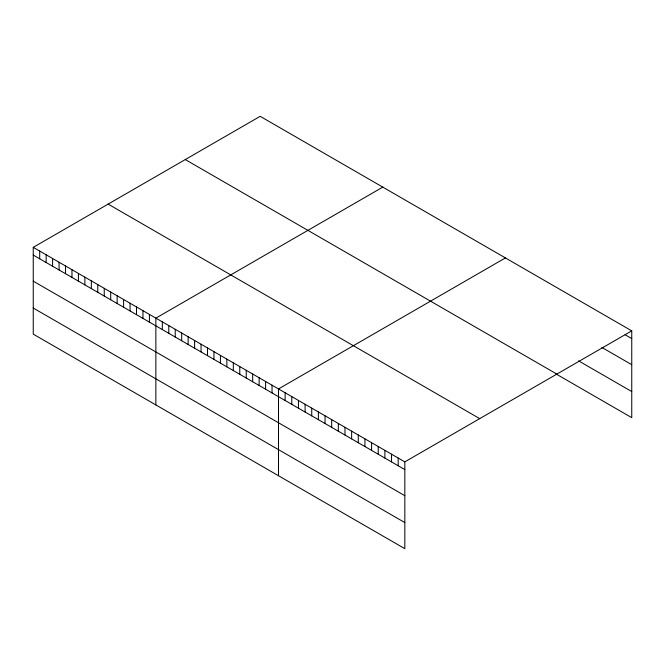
<?xml version="1.0" encoding="UTF-8"?>
<svg xmlns="http://www.w3.org/2000/svg" width="665" height="665" viewBox="0 0 665 665"><rect width="100%" height="100%" fill="white"/><g stroke="black" fill="none" stroke-linecap="round" stroke-linejoin="round"><path stroke-width="1" d="M33.25 247.338L404.827 461.867L404.827 548.675L33.25 334.138L33.25 247.338L260.173 116.325L631.75 330.862L631.75 417.662L556.115 373.988M382.791 187.123L155.868 318.136L155.868 404.935M505.417 257.92L278.494 388.934L278.494 475.733M404.827 461.867L631.75 330.862M625.1 334.744L631.75 338.585M601.825 347.404L631.75 364.678M578.558 360.854L631.75 391.56M185.286 159.567L556.863 374.096M108.137 204.105L479.714 418.634M33.25 255.061L404.827 469.59M33.25 281.162L404.827 495.691M33.25 308.045L404.827 522.574M398.177 458.027L398.177 465.758M391.527 454.195L391.527 461.917M384.885 450.355L384.885 458.077M378.235 446.514L378.235 454.237M371.585 442.674L371.585 450.396M364.935 438.834L364.935 446.564M358.285 434.993L358.285 442.724M351.635 431.161L351.635 438.883M344.985 427.321L344.985 435.043M338.335 423.48L338.335 431.203M331.685 419.64L331.685 427.362M325.035 415.8L325.035 423.53M318.385 411.968L318.385 419.69M311.735 408.127L311.735 415.849M305.094 404.287L305.094 412.009M298.444 400.446L298.444 408.169M291.794 396.606L291.794 404.328M285.144 392.766L285.144 400.496M272.035 385.201L272.035 392.932M265.584 381.477L265.584 389.2M259.134 377.753L259.134 385.476M252.675 374.029L252.675 381.752M246.225 370.297L246.225 378.028M239.774 366.573L239.774 374.295M233.315 362.849L233.315 370.571M226.865 359.125L226.865 366.847M220.406 355.393L220.406 363.123M213.955 351.669L213.955 359.391M207.505 347.945L207.505 355.667M201.046 344.221L201.046 351.943M194.596 340.488L194.596 348.219M188.137 336.764L188.137 344.487M181.686 333.04L181.686 340.763M175.236 329.316L175.236 337.039M168.777 325.584L168.777 333.315M162.327 321.86L162.327 329.582M149.417 314.412L149.417 322.134M142.967 310.68L142.967 318.41M136.508 306.956L136.508 314.678M130.057 303.232L130.057 310.954M123.599 299.508L123.599 307.23M117.148 295.775L117.148 303.506M110.698 292.051L110.698 299.774M104.239 288.327L104.239 296.05M97.788 284.603L97.788 292.326M91.338 280.871L91.338 288.602M84.879 277.147L84.879 284.869M78.428 273.423L78.428 281.145M71.97 269.699L71.97 277.421M65.519 265.967L65.519 273.697M59.069 262.243L59.069 269.965M52.61 258.519L52.61 266.241M46.159 254.795L46.159 262.517M39.7 251.062L39.7 258.793"/></g></svg>
